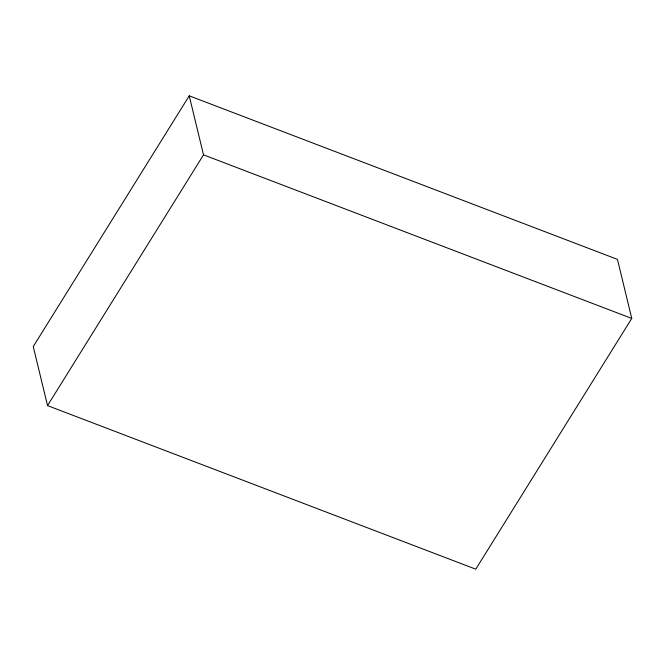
<?xml version="1.0" encoding="UTF-8"?>
<svg xmlns="http://www.w3.org/2000/svg" width="665" height="665" viewBox="0 0 665 665"><rect width="100%" height="100%" fill="white"/><g stroke="black" fill="none" stroke-linecap="round" stroke-linejoin="round"><path stroke-width="1" d="M189.234 95.818L33.25 346.573L47.531 405.608L475.766 569.182L631.75 318.427L617.469 259.392L189.234 95.818L203.515 154.854L47.531 405.608M203.515 154.854L631.75 318.427"/></g></svg>
